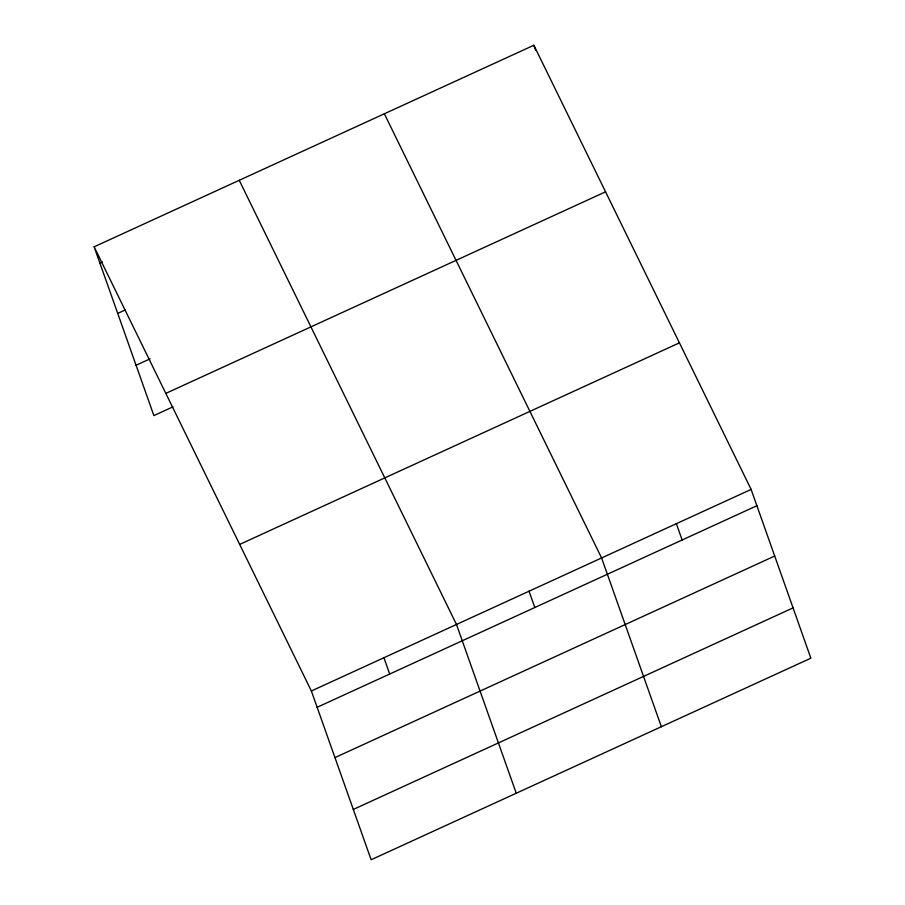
<?xml version="1.0" encoding="UTF-8"?>
<svg xmlns="http://www.w3.org/2000/svg" width="905" height="905" viewBox="0 0 905 905"><rect width="100%" height="100%" fill="white"/><g stroke="black" fill="none" stroke-linecap="round" stroke-linejoin="round"><path stroke-width="1.36" d="M94.131 246.816L533.871 45.25L751.116 489.424L810.869 658.184L371.129 859.75L311.365 690.99L94.131 246.816L153.884 415.576L172.979 406.82M99.901 263.106L102.446 261.941M117.718 313.424L125.354 309.917M136.067 365.258L150.072 358.844M165.819 393.392L605.558 191.826M239.678 544.414L679.429 342.848M311.365 690.99L751.116 489.424M317.135 707.291L756.885 505.725M334.952 757.598L774.703 556.043M353.312 809.443L793.063 607.877M384.353 113.781L601.599 557.966L661.363 726.715M239.237 180.299L456.482 624.473L516.246 793.233M533.871 45.25L535.647 50.261M676.352 523.69L682.132 539.991M529.04 591.214L534.81 607.515M383.924 657.731L389.693 674.033"/></g></svg>
